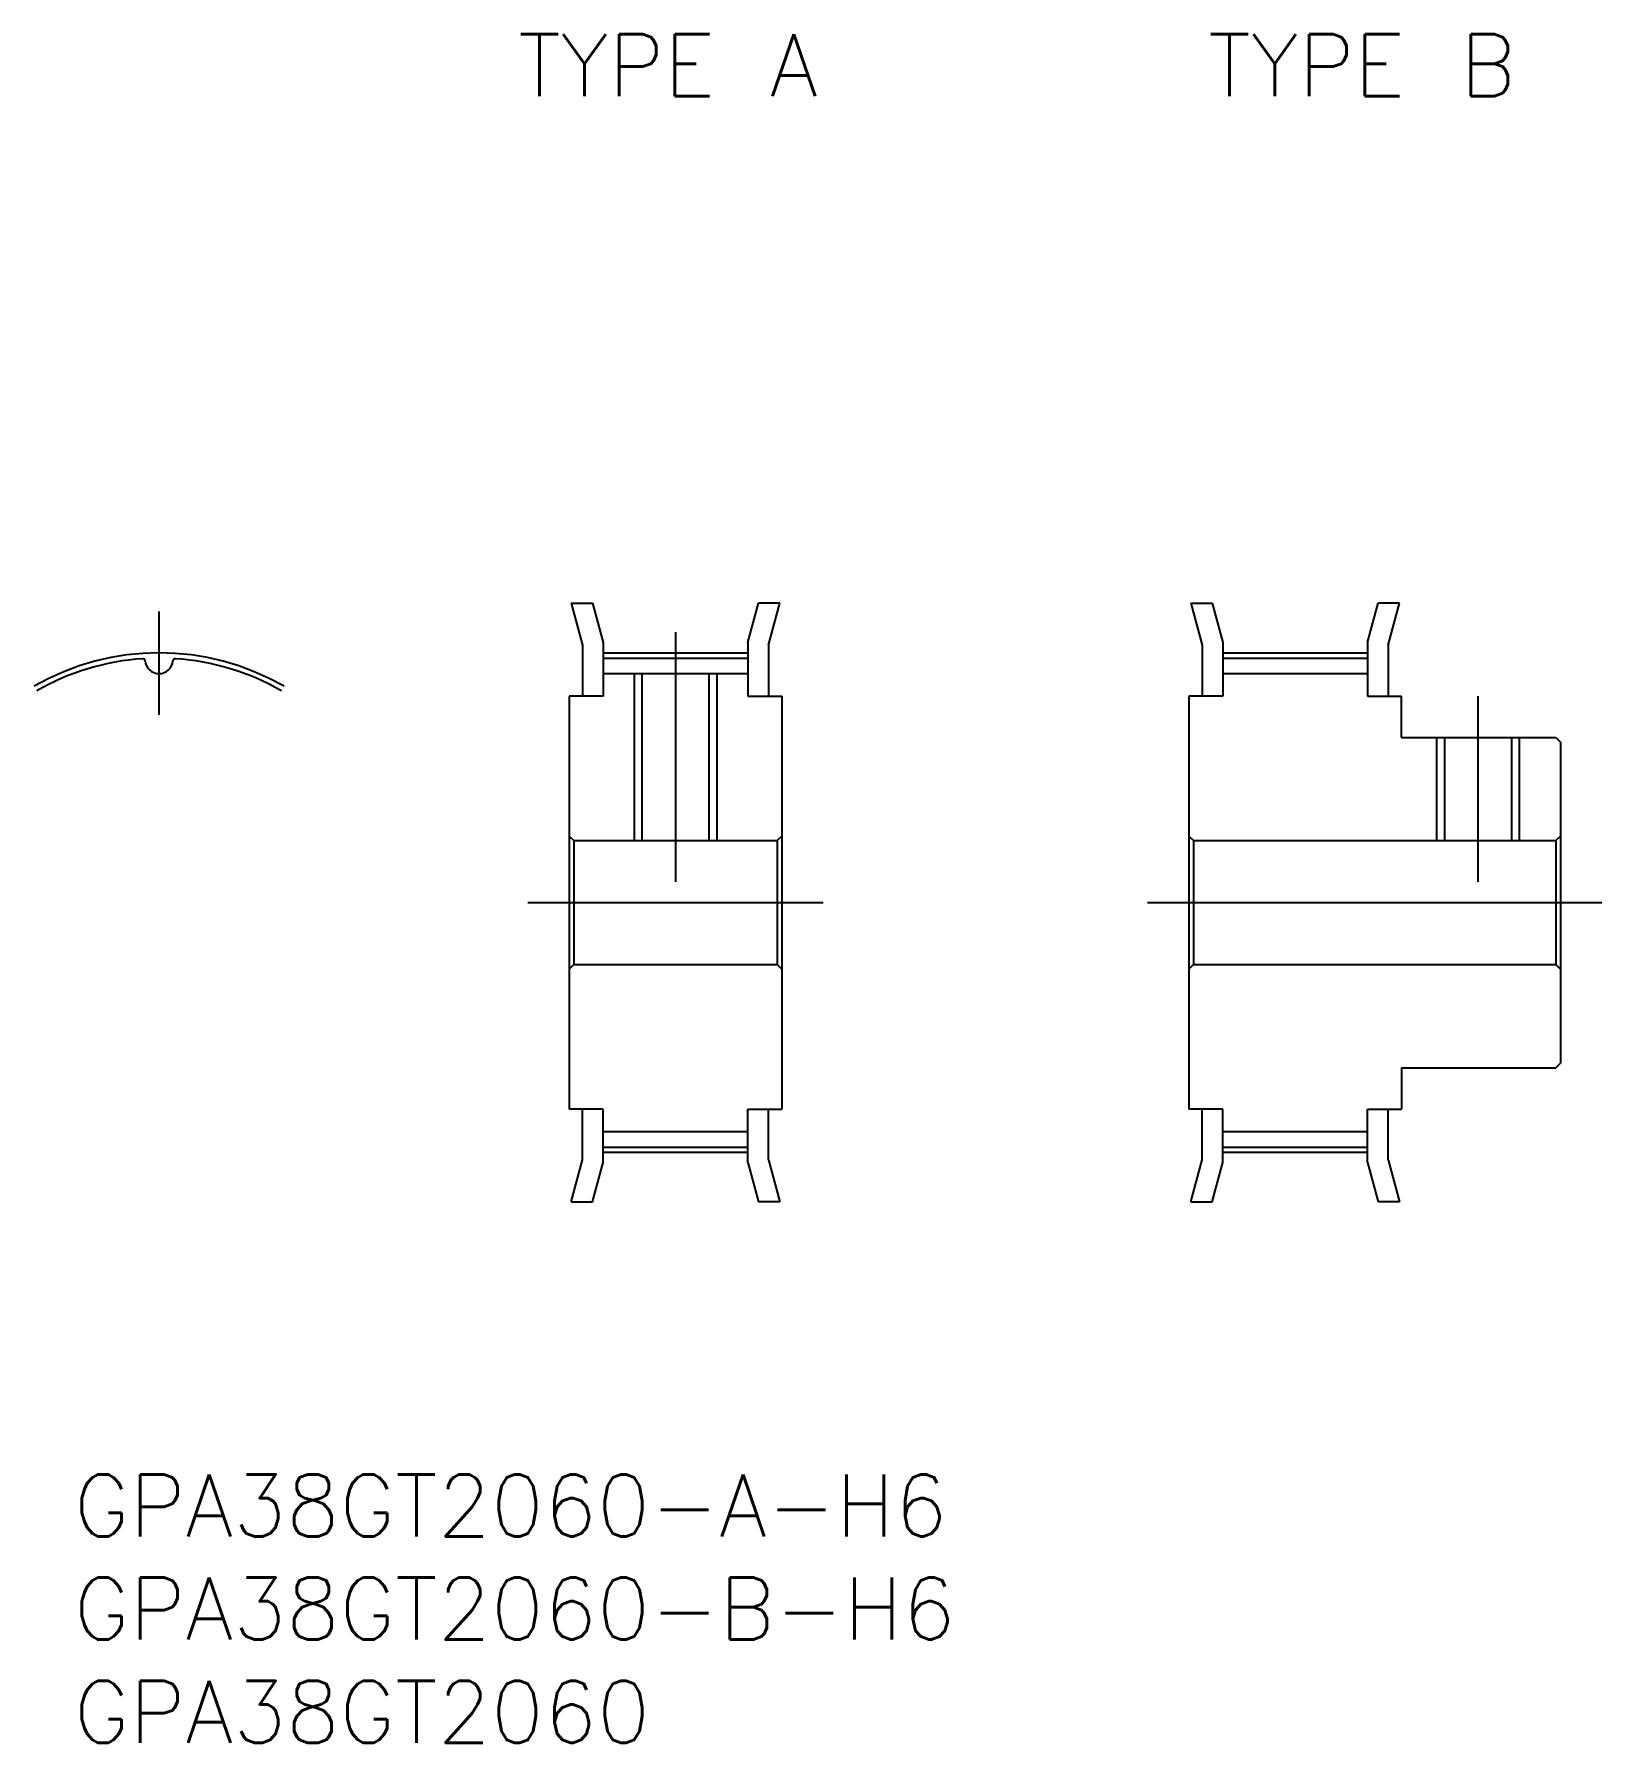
# Model space of a CAD drawing. Extents: x -6 to 69.8, y -40.7 to 42.1.
import ezdxf

# ---------------------------------------------------------------- set-up
doc = ezdxf.new("R2010")
doc.units = 0
doc.linetypes.add('CENTER', pattern=[50.8, 31.75, -6.35, 6.35, -6.35])
doc.layers.get('0').update_dxf_attribs({"linetype": 'CONTINUOUS'})
doc.layers.add('CENTER', color=1, linetype='CONTINUOUS')
doc.styles.get("Standard").update_dxf_attribs({"font": 'txt.shx', "height": 3, "bigfont": 'bigfont.shx'})

msp = doc.modelspace()

# ---------------------------------------------------------------- linework, layer by layer
at = {"color": 7, "linetype": 'CONTINUOUS'}
for p, q in [((19.95, 14.5), (20.986, 14.5)), ((19.95, 14.5), (20.5, 12.46)), ((20.986, 14.5), (21.5, 12.592)), ((28.5, 12.592), (29.014, 14.5)), ((30.05, 14.5), (29.014, 14.5)), ((29.5, 12.46), (30.05, 14.5)), ((49.95, 14.5), (50.986, 14.5)), ((49.95, 14.5), (50.5, 12.46)), ((50.986, 14.5), (51.5, 12.592)), ((58.5, 12.592), (59.014, 14.5)), ((60.05, 14.5), (59.014, 14.5)), ((59.5, 12.46), (60.05, 14.5)), ((20.5, 12.46), (20.5, 10)), ((21.5, 12.592), (21.5, 10)), ((28.5, 12.592), (28.5, 10)), ((29.5, 12.46), (29.5, 10)), ((50.5, 12.46), (50.5, 10)), ((51.5, 12.592), (51.5, 10)), ((58.5, 12.592), (58.5, 10)), ((59.5, 12.46), (59.5, 10)), ((21.5, 11.84), (28.5, 11.84)), ((51.5, 11.84), (58.5, 11.84)), ((21.5, 11.09), (28.5, 11.09)), ((23.379, 11.09), (23.379, 3)), ((26.621, 11.09), (26.621, 3)), ((51.5, 11.09), (58.5, 11.09)), ((58.5, 11.09), (58.5, 10)), ((19.85, 10), (19.85, -10)), ((21.5, 10), (19.85, 10)), ((28.5, 10), (30.15, 10)), ((30.15, 10), (30.15, -10)), ((49.85, 10), (49.85, -10)), ((51.5, 10), (49.85, 10)), ((58.5, 10), (60.15, 10)), ((60.15, 8), (60.15, 10)), ((60.15, 8), (67.625, 8)), ((62.229, 8), (62.229, 3)), ((65.471, 8), (65.471, 3)), ((67.625, 8), (67.85, 7.775)), ((67.85, 7.775), (67.85, -7.775)), ((19.85, 3.225), (20.075, 3)), ((20.075, 3), (29.925, 3)), ((20.075, 3), (20.075, -3)), ((30.15, 3.225), (29.925, 3)), ((29.925, 3), (29.925, -3)), ((49.85, 3.225), (50.075, 3)), ((50.075, 3), (67.625, 3)), ((50.075, 3), (50.075, -3)), ((67.85, 3.225), (67.625, 3)), ((67.625, 3), (67.625, -3)), ((19.85, -3.225), (20.075, -3)), ((20.075, -3), (29.925, -3)), ((30.15, -3.225), (29.925, -3)), ((49.85, -3.225), (50.075, -3)), ((50.075, -3), (67.625, -3)), ((67.85, -3.225), (67.625, -3)), ((60.15, -8), (67.625, -8)), ((60.15, -8), (60.15, -10)), ((67.625, -8), (67.85, -7.775)), ((21.5, -10), (19.85, -10)), ((20.5, -12.46), (20.5, -10)), ((21.5, -12.592), (21.5, -10)), ((28.5, -10), (30.15, -10)), ((28.5, -12.592), (28.5, -10)), ((29.5, -12.46), (29.5, -10)), ((51.5, -10), (49.85, -10)), ((50.5, -12.46), (50.5, -10)), ((51.5, -12.592), (51.5, -10)), ((58.5, -10), (60.15, -10)), ((58.5, -12.592), (58.5, -10)), ((59.5, -12.46), (59.5, -10)), ((21.5, -11.09), (28.5, -11.09)), ((51.5, -11.09), (58.5, -11.09)), ((21.5, -11.84), (28.5, -11.84)), ((51.5, -11.84), (58.5, -11.84)), ((19.95, -14.5), (20.5, -12.46)), ((20.986, -14.5), (21.5, -12.592)), ((28.5, -12.592), (29.014, -14.5)), ((29.5, -12.46), (30.05, -14.5)), ((49.95, -14.5), (50.5, -12.46)), ((50.986, -14.5), (51.5, -12.592)), ((58.5, -12.592), (59.014, -14.5)), ((59.5, -12.46), (60.05, -14.5)), ((19.95, -14.5), (20.986, -14.5)), ((30.05, -14.5), (29.014, -14.5)), ((49.95, -14.5), (50.986, -14.5)), ((60.05, -14.5), (59.014, -14.5))]:
    msp.add_line(p, q, dxfattribs=at)
at = {"color": 3, "linetype": 'CONTINUOUS'}
for p, q in [((23, 11.09), (23, 3)), ((27, 11.09), (27, 3)), ((61.85, 8), (61.85, 3)), ((65.85, 8), (65.85, 3))]:
    msp.add_line(p, q, dxfattribs=at)
at = {"color": 7, "linetype": 'CONTINUOUS'}
for centre, radius, start, end in [((0, 0), 11.84, 93.83763, 120), ((-0.785, 11.701), 0.113, 4.64668, 93.83763), ((0, 11.765), 0.675, 184.64668, 355.35332), ((0.785, 11.701), 0.113, 86.16237, 175.35332), ((0, 0), 11.84, 60, 86.16237)]:
    msp.add_arc(centre, radius, start, end, dxfattribs=at)
at = {"layer": 'CENTER', "color": 1, "linetype": 'CENTER'}
for p, q in [((0, 9.09), (0, 14.095)), ((25, 13.09), (25, 1)), ((21.5, 12.095), (28.5, 12.095)), ((51.5, 12.095), (58.5, 12.095)), ((63.85, 10), (63.85, 1)), ((17.85, 0), (32.15, 0)), ((47.85, 0), (69.85, 0)), ((21.5, -12.095), (28.5, -12.095)), ((51.5, -12.095), (58.5, -12.095))]:
    msp.add_line(p, q, dxfattribs=at)
msp.add_arc((0, 0), 12.095, 60, 120, dxfattribs=at)

# ---------------------------------------------------------------- texts
at = {"color": 7, "linetype": 'CONTINUOUS'}
for s, p in [('TYPE A', (17.385, 39.06)), ('TYPE B', (50.798, 39.06)), ('GPA38GT2060-A-H6', (-4.129, -30.695)), ('GPA38GT2060-B-H6', (-4.129, -35.695)), ('GPA38GT2060', (-4.129, -40.695))]:
    msp.add_text(s, height=3, dxfattribs=at).set_placement(p)

doc.saveas('drawing.dxf')
